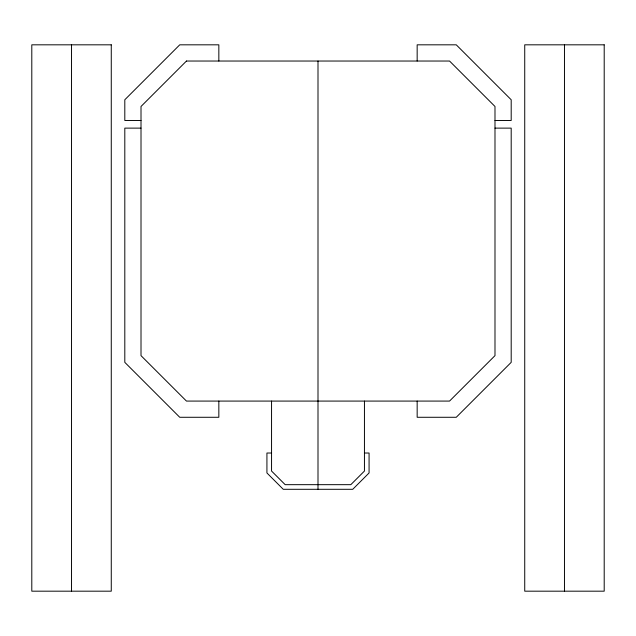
<?xml version="1.0" encoding="UTF-8"?>
<svg xmlns="http://www.w3.org/2000/svg" width="636" height="636" viewBox="0 0 636 636"><rect width="100%" height="100%" fill="white"/><g stroke="black" fill="none" stroke-linecap="round" stroke-linejoin="round"><path stroke-width="0.95" d="M141.009 120.49L124.807 120.49L124.807 99.765L179.742 44.822L218.84 44.822L218.84 61.032M494.991 120.49L511.193 120.49L511.193 99.765L456.258 44.822L417.16 44.822L417.16 61.032M141.009 128.122L124.807 128.122L124.807 362.345L179.742 417.28L218.84 417.28L218.84 401.078M494.991 128.122L511.193 128.122L511.193 362.345L456.258 417.28L417.16 417.28L417.16 401.078M271.556 453.023L266.929 453.023L266.929 472.961L283.266 489.299L352.734 489.299L369.071 472.961L369.071 453.023L364.444 453.023M564.466 44.822L564.466 591.178M364.444 401.078L364.444 471.045L350.818 484.672L285.182 484.672L271.556 471.045L271.556 401.078M318 61.032L318 489.299M71.534 44.822L71.534 591.178M186.459 61.032L141.009 106.474L141.009 355.635L186.459 401.078L449.541 401.078L494.991 355.635L494.991 106.474L449.541 61.032L186.459 61.032M111.268 44.822L31.8 44.822L31.8 591.178L111.268 591.178L111.268 44.822M604.2 44.822L524.732 44.822L524.732 591.178L604.2 591.178L604.2 44.822"/></g></svg>
